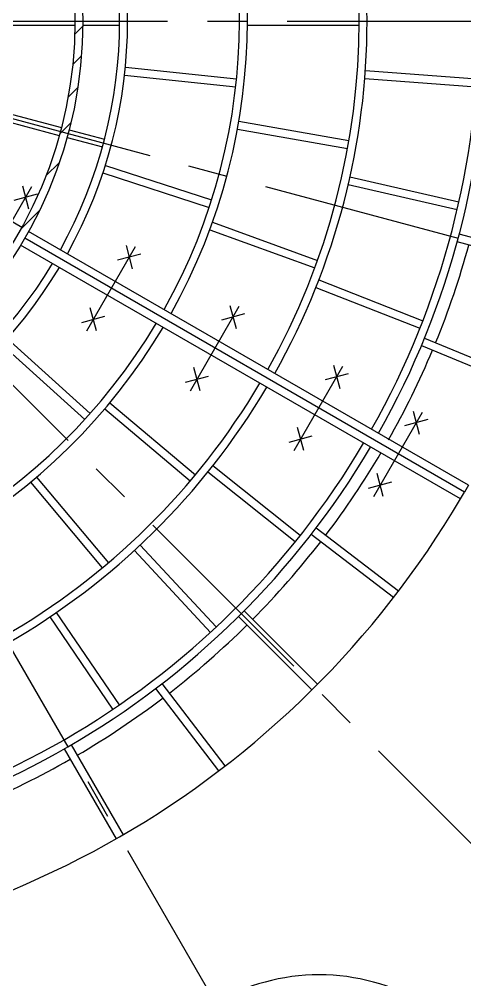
# Model space of a CAD drawing. Extents: x -2 to 23782, y -2 to 16822.
# Drawn here: x 20031 to 20590, y 11209 to 12412 of the extents above; entities that cross this region are included whole.
import ezdxf

# ---------------------------------------------------------------- set-up
doc = ezdxf.new("R2010")
doc.units = 0
doc.header["$LTSCALE"] = 200
doc.header["$MEASUREMENT"] = 0
doc.linetypes.add('G', pattern=[2, 1.25, -0.25, 0.25, -0.25])
for name, color, linetype in [('01', 7, 'CONTINUOUS'), ('02', 1, 'CONTINUOUS'), ('05', 4, 'G')]:
    doc.layers.add(name, color=color, linetype=linetype)

msp = doc.modelspace()

# ---------------------------------------------------------------- hatches: boundary and pattern name
at = {"layer": '02'}
h = msp.add_hatch(dxfattribs=at)
h.set_pattern_fill('ANSI31', color=256, scale=600, angle=90, style=0)
edge = h.paths.add_edge_path(flags=16)
edge.add_arc((19567.1738, 12409.8678), 1700, 0, 360)
edge = h.paths.add_edge_path()
edge.add_arc((19567.1738, 12409.8678), 1782, 90, 135)
edge.add_arc((19567.1738, 12409.8678), 1782, 135, 225)
edge.add_arc((19567.1738, 12409.8678), 1782, 225, 315)
edge.add_arc((19567.1738, 12409.8678), 1782, 315, 405)
edge.add_arc((19567.1738, 12409.8678), 1782, 45, 90)
h = msp.add_hatch(dxfattribs=at)
h.set_pattern_fill('ANSI31', color=256, scale=200, style=0)
edge = h.paths.add_edge_path(flags=16)
edge.add_arc((19567.1738, 12409.8678), 534, 0, 360)
edge = h.paths.add_edge_path()
edge.add_arc((19567.1738, 12409.8678), 544, 0, 360)

# ---------------------------------------------------------------- linework, layer by layer
at = {"layer": '01'}
for p, q in [((20017.146, 12404.8678), (20101.1504, 12404.8678)), ((20111.1508, 12404.8678), (20157.1526, 12404.8678)), ((20317.1571, 12404.8678), (20457.1598, 12404.8678)), ((20164.3889, 12352.1256), (20303.6259, 12337.4912)), ((20034.5503, 12151.5749), (19693.1077, 12348.7069)), ((20163.3436, 12342.1803), (20302.5806, 12327.5459)), ((20603.8801, 12327.1634), (20464.2697, 12337.6258)), ((20604.6274, 12337.1355), (20465.017, 12347.5978)), ((20003.1077, 12298.2361), (20084.2497, 12276.4942)), ((20000.5195, 12288.5768), (20081.6615, 12266.8349)), ((20306.6315, 12284.5586), (20444.5071, 12260.2474)), ((20093.9094, 12273.9059), (20138.3437, 12261.9997)), ((20304.895, 12274.7106), (20442.7706, 12250.3994)), ((20091.3212, 12264.2466), (20135.7555, 12252.3405)), ((20139.333, 12229.2194), (20272.4847, 12185.9558)), ((20136.2428, 12219.7088), (20269.3945, 12176.4452)), ((20579.9745, 12173.5741), (20443.4828, 12204.7275)), ((20582.1997, 12183.3234), (20445.708, 12214.4767)), ((20053.802, 12193.1219), (20024.8242, 12185.3573)), ((20035.4308, 12203.7285), (20043.1954, 12174.7507)), ((20273.6377, 12158.0569), (20405.1971, 12110.1732)), ((20594.0471, 11828.5493), (20043.212, 12146.5741)), ((20270.2175, 12148.66), (20401.7769, 12100.7763)), ((20589.0471, 11819.889), (20038.2916, 12137.8678)), ((20589.0471, 11819.889), (20038.2916, 12137.8678)), ((20705.6313, 12099.6427), (20580.0903, 12133.2813)), ((20708.2195, 12109.302), (20582.6785, 12142.9406)), ((20584.0471, 11811.2288), (20033.212, 12129.2536)), ((20165.3346, 12128.7285), (20173.0992, 12099.7507)), ((20183.7058, 12118.1219), (20154.728, 12110.3573)), ((20406.7659, 12085.6994), (20537.0887, 12034.5478)), ((20403.1122, 12076.3908), (20533.435, 12025.2391)), ((20128.0992, 12021.8085), (20120.3346, 12050.7862)), ((20295.2384, 12053.7285), (20303.003, 12024.7507)), ((20109.728, 12032.4151), (20138.7058, 12040.1796)), ((20313.6096, 12043.1219), (20284.6318, 12035.3573)), ((20539.1497, 12012.6742), (20659.2553, 11962.9248)), ((20009.6996, 12004.6877), (20113.7428, 11911.0068)), ((20016.3909, 12012.1191), (20120.4341, 11918.4382)), ((20535.3229, 12003.4354), (20655.4285, 11953.6861)), ((20425.1422, 11978.7285), (20432.9068, 11949.7507)), ((20239.6318, 11957.4151), (20268.6096, 11965.1796)), ((20258.003, 11946.8085), (20250.2384, 11975.7862)), ((20443.5134, 11968.1219), (20414.5356, 11960.3573)), ((20144.9083, 11931.6181), (20252.1565, 11841.6261)), ((20138.4804, 11923.9576), (20245.7287, 11833.9657)), ((20524.7352, 11921.2285), (20532.4997, 11892.2507)), ((20543.1063, 11910.6219), (20514.1286, 11902.8573)), ((20387.9068, 11871.8085), (20380.1422, 11900.7862)), ((20369.5356, 11882.4151), (20398.5134, 11890.1796)), ((20377.1517, 11757.5368), (20267.6938, 11844.8265)), ((20383.3866, 11765.3551), (20273.9287, 11852.6448)), ((20045.4236, 11832.1333), (20135.4155, 11724.8851)), ((20053.084, 11838.5612), (20143.076, 11731.313)), ((20469.1286, 11824.9151), (20498.1063, 11832.6796)), ((20487.4997, 11814.3085), (20479.7352, 11843.2862)), ((20584.0471, 11811.2288), (20589.0471, 11819.889)), ((20594.0471, 11828.5493), (20589.0471, 11819.889)), ((20506.3409, 11695.5219), (20403.2292, 11774.6424)), ((20500.2533, 11687.5884), (20397.1416, 11766.7088)), ((20278.2105, 11650.9036), (20182.9851, 11753.5322)), ((20270.88, 11644.1018), (20175.6546, 11746.7305)), ((20148.8887, 11547.7729), (20070.0228, 11663.4478)), ((20157.1511, 11553.4061), (20078.2852, 11669.081)), ((20397.9943, 11571.9763), (20306.092, 11663.8786)), ((20405.0654, 11579.0473), (20313.163, 11670.9497)), ((20289.4533, 11476.7883), (20210.3328, 11579.9001)), ((20281.5197, 11470.7007), (20202.3993, 11573.8125)), ((20087.8377, 11498.0515), (20152.8437, 11385.4579)), ((20096.498, 11503.0515), (20161.5039, 11390.4579))]:
    msp.add_line(p, q, dxfattribs=at)
for radius in [1700, 544, 534]:
    msp.add_circle((19567.1738, 12409.8678), radius, dxfattribs=at)
for centre, radius, start, end in [((19557.1738, 12427.1884), 1180, 29.5144367, 29.5144367), ((19577.1738, 12427.1884), 1180, 329.5144367, 329.5144367), ((19547.1738, 12409.8678), 1180, 89.5144367, 89.5144367), ((19587.1738, 12409.8678), 1180, 269.5144367, 269.5144367), ((19557.1738, 12392.5473), 1180, 149.5144367, 149.5144367), ((19577.1738, 12392.5473), 1180, 209.5144367, 209.5144367), ((19557.1738, 12427.1884), 740, 29.2257091, 29.2257091), ((19557.1738, 12427.1884), 740, 29.2257091, 29.2257091), ((19577.1738, 12427.1884), 740, 329.2257091, 329.2257091), ((19577.1738, 12427.1884), 740, 329.2257091, 329.2257091), ((19547.1738, 12409.8678), 740, 89.2257091, 89.2257091), ((19587.1738, 12409.8678), 740, 269.2257091, 269.2257091), ((19587.1738, 12409.8678), 740, 269.2257091, 269.2257091), ((19557.1738, 12392.5473), 740, 149.2257091, 149.2257091), ((19557.1738, 12392.5473), 740, 149.2257091, 149.2257091), ((19577.1738, 12392.5473), 740, 209.2257091, 209.2257091), ((19577.1738, 12392.5473), 740, 209.2257091, 209.2257091), ((19557.1738, 12427.1884), 590, 29.0288386, 29.0288386), ((19557.1738, 12427.1884), 590, 29.0288386, 29.0288386), ((19577.1738, 12427.1884), 590, 329.0288386, 329.0288386), ((19577.1738, 12427.1884), 590, 329.0288386, 329.0288386), ((19547.1738, 12409.8678), 590, 89.0288386, 89.0288386), ((19587.1738, 12409.8678), 590, 269.0288386, 269.0288386), ((19587.1738, 12409.8678), 590, 269.0288386, 269.0288386), ((19557.1738, 12392.5473), 590, 149.0288386, 149.0288386), ((19557.1738, 12392.5473), 590, 149.0288386, 149.0288386), ((19577.1738, 12392.5473), 590, 209.0288386, 209.0288386), ((19577.1738, 12392.5473), 590, 209.0288386, 209.0288386), ((19567.1738, 12409.8678), 1040, 330.5509294, 29.4490706), ((19567.1738, 12409.8678), 1050, 330.5456823, 29.4543177), ((19567.1738, 12409.8678), 890, 330.6437863, 29.3562137), ((19567.1738, 12409.8678), 900, 330.6366329, 29.3633671), ((19567.1738, 12409.8678), 740, 330.7742909, 29.2257091), ((19567.1738, 12409.8678), 750, 330.7639664, 29.2360336), ((19567.1738, 12409.8678), 600, 330.9549739, 29.0450261), ((19567.1738, 12409.8678), 590, 330.9711614, 29.0288386), ((19567.1738, 12409.8678), 1065, 337.7689953, 344.7310047), ((19567.1738, 12409.8678), 590, 270.9711614, 329.0288386), ((19567.1738, 12409.8678), 600, 270.9549739, 329.0450261), ((19567.1738, 12409.8678), 740, 270.7742909, 329.2257091), ((19567.1738, 12409.8678), 750, 270.7639664, 329.2360336), ((19567.1738, 12409.8678), 1065, 330.4855633, 337.2310047), ((19567.1738, 12409.8678), 890, 270.6437863, 329.3562137), ((19567.1738, 12409.8678), 900, 270.6366329, 329.3633671), ((19567.1738, 12409.8678), 1040, 270.5509294, 329.4490706), ((19567.1738, 12409.8678), 1050, 270.5456823, 329.4543177), ((19567.1738, 12409.8678), 1065, 322.7689953, 329.5144367), ((19567.1738, 12409.8678), 1180, 270.4855633, 329.5144367), ((19567.1738, 12409.8678), 1065, 315.2689953, 322.2310047), ((19567.1738, 12409.8678), 1065, 307.7689953, 314.7310047), ((19567.1738, 12409.8678), 1065, 300.2689953, 307.2310047), ((19567.1738, 12409.8678), 1065, 292.7689953, 299.7310047), ((20407.1738, 10954.9452), 260, 30, 210)]:
    msp.add_arc(centre, radius, start, end, dxfattribs=at)
at = {"layer": '05'}
for p, q in [((21506.8429, 10470.1988), (19567.1738, 12409.8678)), ((19567.1738, 12409.8678), (21920.3801, 12409.8678)), ((19567.1738, 12409.8678), (22417.7244, 11646.0651)), ((19567.1738, 12409.8678), (20972.4127, 9975.9227)), ((20046.8131, 12202.23), (19985.7337, 12096.4374)), ((20176.7169, 12127.23), (20115.6375, 12021.4374)), ((20306.6207, 12052.23), (20245.5413, 11946.4374)), ((20436.5245, 11977.23), (20375.4451, 11871.4374)), ((20536.1175, 11919.73), (20475.038, 11813.9374))]:
    msp.add_line(p, q, dxfattribs=at)

doc.saveas('drawing.dxf')
